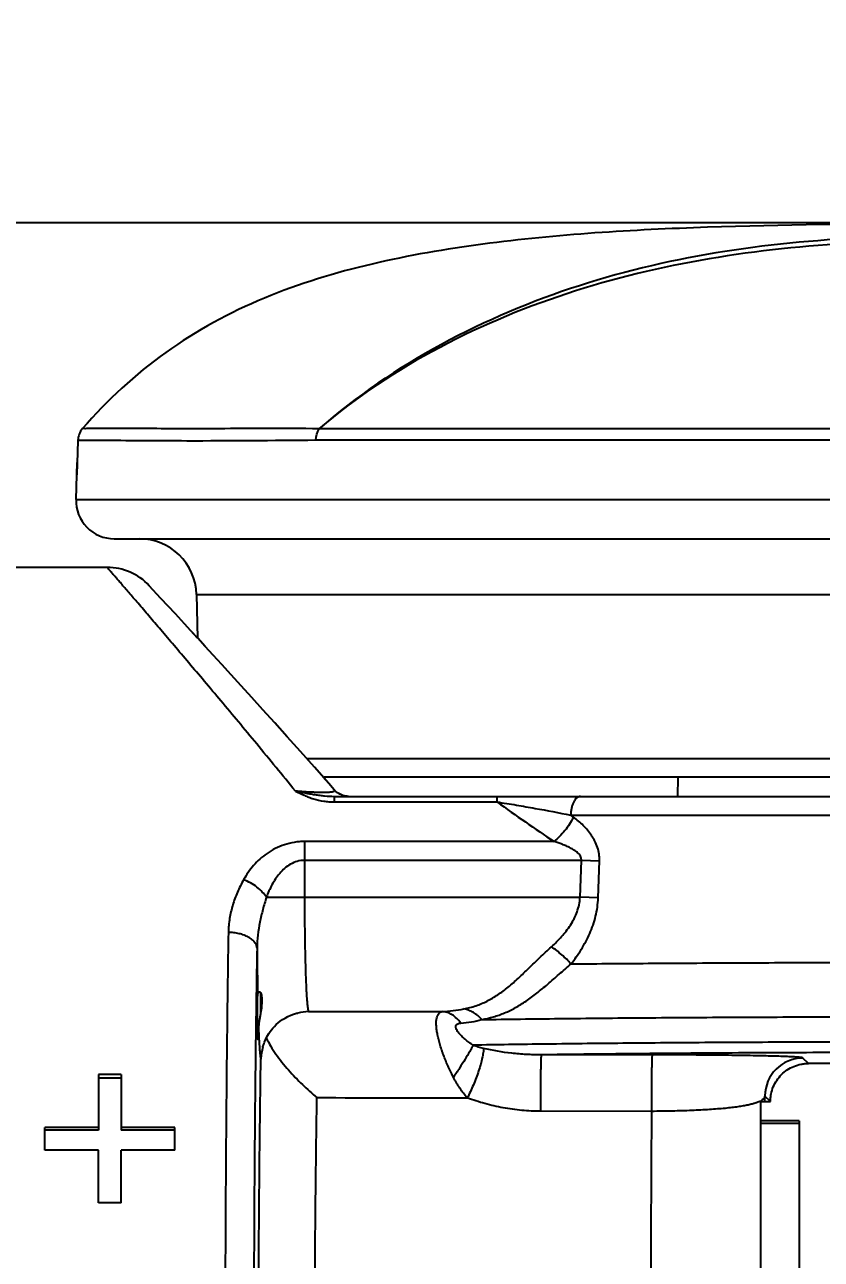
# Model space of a CAD drawing. Header units: millimetres. Extents: x 5828 to 6704, y 123 to 421.
# Drawn here: x 6406.41 to 6409.191, y 198.659 to 202.973 of the extents above; entities that cross this region are included whole.
import ezdxf
from ezdxf import colors
from ezdxf.entities.mleader import LeaderData, LeaderLine
from ezdxf.math import Vec2, Vec3

# ---------------------------------------------------------------- set-up
doc = ezdxf.new("R2010")
doc.units = ezdxf.units.MM
for name, color, linetype in [('外形图', 7, 'Continuous'), ('多重引线', 7, 'Continuous'), ('尺寸标注', 7, 'Continuous')]:
    doc.layers.add(name, color=color, linetype=linetype)
doc.styles.add('微软雅黑', font='msyh.ttc', dxfattribs={"height": 1.5})
doc.dimstyles.new('尺寸标注_1_15比例', dxfattribs={"dimtxt": 1.5, "dimasz": 1.25, "dimexe": 0.5, "dimexo": 0.4, "dimgap": 0.5, "dimtad": 1, "dimdec": 1, "dimlfac": 15, "dimdsep": 46, "dimtxsty": '微软雅黑', "dimcen": 0.09, "dimadec": 0, "dimazin": 0, "dimtp": 0.01, "dimtm": 0.01, "dimtfac": 1, "dimtdec": 1, "dimtofl": 0, "dimtmove": 0, "dimatfit": 3, "dimfxl": 1, "dimtolj": 1, "dimarcsym": 0})

# ---------------------------------------------------------------- blocks, each defined once
blk = doc.blocks.new('*D947')
at = {"layer": 'Defpoints', "color": 0}
for p in [(6399.9777, 202.2806), (6416.5734, 202.2806), (6416.5224, 194.271)]:
    blk.add_point(p, dxfattribs=at)
at = {"layer": '尺寸标注', "color": 0, "lineweight": -2}
for p, q in [((6416.1734, 202.2806), (6399.4777, 202.2806)), ((6399.9777, 195.521), (6399.9777, 201.0306)), ((6416.1224, 194.271), (6399.4777, 194.271))]:
    blk.add_line(p, q, dxfattribs=at)
at = {"layer": '尺寸标注', "color": 0}
for points in [[(6400.1861, 201.0306), (6399.7694, 201.0306), (6399.9777, 202.2806)], [(6399.7694, 195.521), (6400.1861, 195.521), (6399.9777, 194.271)]]:
    blk.add_solid(points, dxfattribs=at)
at = {"layer": '尺寸标注', "color": 0, "insert": (6398.6987, 198.2758), "char_height": 1.5, "attachment_point": 5, "rotation": 90, "style": '微软雅黑'}
blk.add_mtext('\\A1;\\A1;120', dxfattribs=at)

msp = doc.modelspace()

# ---------------------------------------------------------------- linework, layer by layer
at = {"layer": '外形图'}
for p, q in [((6406.5958, 201.5199), (6406.592, 201.4001)), ((6406.5985, 201.5199), (6406.5958, 201.5199)), ((6406.6927, 201.5197), (6406.5958, 201.5199)), ((6409.6023, 201.5211), (6407.4267, 201.5205)), ((6406.5892, 201.314), (6406.5933, 201.4431)), ((6406.5892, 201.314), (6412.316, 201.314)), ((6406.7225, 201.1765), (6412.3177, 201.1765)), ((6406.698, 201.0765), (6406.3471, 201.0765)), ((6406.8856, 200.9683), (6406.8446, 201.0125)), ((6407.0096, 200.9817), (6407.0136, 200.8295)), ((6407.0096, 200.9817), (6411.3194, 200.9817)), ((6406.936, 200.9138), (6406.8856, 200.9683)), ((6407.0136, 200.8295), (6406.9901, 200.8551)), ((6412.1363, 200.4081), (6407.3948, 200.4081)), ((6412.0696, 200.3431), (6407.4555, 200.3431)), ((6408.6909, 200.3431), (6408.6898, 200.2765)), ((6407.4939, 200.296), (6407.4909, 200.2992)), ((6407.4979, 200.2924), (6407.4939, 200.296)), ((6407.502, 200.2891), (6407.4977, 200.2925)), ((6407.4908, 200.2765), (6407.4908, 200.257)), ((6407.4908, 200.2765), (6411.9551, 200.2765)), ((6407.4908, 200.257), (6408.0589, 200.257)), ((6408.0589, 200.2765), (6408.0589, 200.257)), ((6408.3165, 200.211), (6412.0217, 200.211)), ((6408.3264, 200.2036), (6408.3165, 200.211)), ((6407.3869, 200.1187), (6407.3869, 199.9239)), ((6408.2583, 200.1187), (6407.3869, 200.1187)), ((6408.3537, 200.0529), (6407.3869, 200.0529)), ((6408.349, 199.9239), (6408.3537, 200.0529)), ((6408.4169, 200.0505), (6408.3537, 200.0529)), ((6408.4123, 199.9215), (6408.4169, 200.0506)), ((6407.254, 199.9239), (6408.349, 199.9239)), ((6408.4123, 199.9215), (6408.349, 199.9239)), ((6407.2338, 199.5916), (6407.2338, 199.5192)), ((6408.601, 199.3732), (6408.2135, 199.3733)), ((6409.1464, 199.3431), (6409.1274, 199.3622)), ((6411.6304, 199.3431), (6409.1464, 199.3431)), ((6406.6671, 199.3041), (6406.6671, 199.1096)), ((6406.7471, 199.3041), (6406.6671, 199.3041)), ((6406.7471, 199.3041), (6406.7471, 199.1096)), ((6406.7471, 199.2919), (6406.6671, 199.2919)), ((6408.9804, 197.3765), (6408.9804, 199.2098)), ((6408.9804, 199.2098), (6408.9944, 199.2098)), ((6408.9944, 199.2098), (6408.9947, 199.2295)), ((6408.9944, 199.2098), (6409.0138, 199.2101)), ((6409.0138, 199.2101), (6408.9947, 199.2295)), ((6408.5987, 199.1759), (6408.2112, 199.1762)), ((6409.1138, 199.1431), (6408.9804, 199.1431)), ((6409.1138, 199.133), (6408.9804, 199.133)), ((6409.1138, 199.1431), (6409.1138, 197.4098)), ((6406.4804, 199.0406), (6406.4804, 199.1197)), ((6406.6671, 199.1197), (6406.4804, 199.1197)), ((6406.6671, 199.1096), (6406.4804, 199.1096)), ((6406.9338, 199.1197), (6406.7471, 199.1197)), ((6406.9338, 199.1096), (6406.7471, 199.1096)), ((6406.9338, 199.0406), (6406.9338, 199.1197)), ((6406.6671, 199.0406), (6406.4804, 199.0406)), ((6406.6671, 198.8562), (6406.6671, 199.0406)), ((6406.7471, 198.8562), (6406.7471, 199.0406)), ((6406.9338, 199.0406), (6406.7471, 199.0406)), ((6406.7471, 198.8562), (6406.6671, 198.8562))]:
    msp.add_line(p, q, dxfattribs=at)
for points in [[(6407.4719, 200.3208), (6407.4213, 200.3782), (6407.3729, 200.4327), (6407.3269, 200.4842), (6407.2832, 200.533), (6407.2417, 200.579), (6407.2026, 200.6223), (6407.1657, 200.663), (6407.1311, 200.7011), (6407.0986, 200.7367), (6407.0683, 200.7698), (6407.0402, 200.8006), (6407.014, 200.829), (6406.99, 200.8552), (6406.9679, 200.8792), (6406.936, 200.9138)], [(6407.4909, 200.2992), (6407.4718, 200.3209), (6407.4522, 200.3431)], [(6407.541, 200.2765), (6407.5358, 200.2767), (6407.5306, 200.2773), (6407.5255, 200.2783), (6407.5204, 200.2798), (6407.5155, 200.2816), (6407.5107, 200.2838), (6407.5062, 200.2863), (6407.5018, 200.2892)], [(6407.5407, 200.2765), (6407.5363, 200.2766), (6407.5313, 200.2772), (6407.5262, 200.2782), (6407.521, 200.2796), (6407.516, 200.2814), (6407.5111, 200.2836), (6407.5065, 200.2862), (6407.502, 200.2891)], [(6407.2417, 199.4007), (6407.2419, 199.4018), (6407.2426, 199.4043), (6407.2434, 199.4071), (6407.2443, 199.4102), (6407.2455, 199.4135), (6407.2469, 199.4173), (6407.2485, 199.4216), (6407.2505, 199.4263), (6407.2529, 199.4313), (6407.2557, 199.4367), (6407.2589, 199.4424), (6407.2625, 199.4483), (6407.2666, 199.4543), (6407.2712, 199.4604), (6407.2762, 199.4665), (6407.2818, 199.4727), (6407.288, 199.4788), (6407.2948, 199.4848), (6407.3023, 199.4908), (6407.3105, 199.4966), (6407.3193, 199.502), (6407.3287, 199.507), (6407.3386, 199.5114), (6407.3489, 199.5152), (6407.3595, 199.5184), (6407.3637, 199.5194)]]:
    msp.add_lwpolyline(points, dxfattribs=at)
for centre, radius, start, end in [((6406.6624, 201.5177), 0.0667, 139.2538, 178.1451), ((6406.7225, 201.3098), 0.1333, 178.1926, 270), ((6406.8097, 200.9765), 0.2, 1.5, 90), ((6406.698, 200.8765), 0.2, 42.8535, 90), ((6412.5071, 206.4564), 7.6302, 234.34017, 236.16235), ((6422.7393, 199.8774), 15.5188, 180.48269, 181.09547), ((6407.4163, 199.295), 0.2305, 93.8893, 103.1841), ((6409.1274, 199.2295), 0.1327, 90.0209, 179.9791), ((6408.9784, 199.2125), 0.00263, 299.346, 301.5806), ((6528.6397, 198.2986), 120.0442, 179.581292, 180.010563)]:
    msp.add_arc(centre, radius, start, end, dxfattribs=at)
for points, knots in [([(6409.5804, 202.2765), (6409.3183, 202.2765), (6408.7942, 202.2711), (6408.1386, 202.2327), (6407.6208, 202.1443), (6407.2423, 202.0298), (6406.8927, 201.8411), (6406.6976, 201.6607), (6406.6119, 201.5612)], [0, 0, 0, 0, 0.249838, 0.499663, 0.624636, 0.749826, 0.874842, 1, 1, 1, 1]), ([(6409.3739, 202.2291), (6409.0272, 202.2163), (6408.3327, 202.1201), (6407.6988, 201.7876), (6407.4375, 201.561)], [0, 0, 0, 0, 0.500784, 1, 1, 1, 1]), ([(6409.3393, 202.2104), (6408.9996, 202.1955), (6408.3208, 202.0974), (6407.6956, 201.7808), (6407.4377, 201.5609)], [0, 0, 0, 0, 0.500857, 1, 1, 1, 1]), ([(6407.4375, 201.561), (6407.3759, 201.5613), (6407.2593, 201.5615), (6407.0953, 201.5611), (6406.9536, 201.5609), (6406.8356, 201.5613), (6406.7528, 201.5618), (6406.6993, 201.5618), (6406.6688, 201.5619), (6406.6451, 201.5614), (6406.6278, 201.5621), (6406.618, 201.5604), (6406.6129, 201.5619), (6406.6119, 201.5612)], [0, 0, 0, 0, 0.223976, 0.423478, 0.595879, 0.739114, 0.852074, 0.896882, 0.933752, 0.96259, 0.983306, 0.995806, 1, 1, 1, 1]), ([(6409.6025, 201.5606), (6409.4025, 201.5618), (6409.0103, 201.56), (6408.2887, 201.5606), (6407.7671, 201.5608), (6407.4377, 201.5609)], [0, 0, 0, 0, 0.277139, 0.543521, 1, 1, 1, 1]), ([(6407.4267, 201.5205), (6407.2763, 201.5193), (6407.0316, 201.5169), (6406.787, 201.519), (6406.6927, 201.5197)], [0, 0, 0, 0, 0.614721, 1, 1, 1, 1]), ([(6407.355, 200.2951), (6407.3102, 200.3501), (6407.244, 200.4307), (6407.1571, 200.5354), (6407.0962, 200.6084), (6407.0383, 200.6773), (6406.9839, 200.7418), (6406.9333, 200.8015), (6406.8868, 200.8562), (6406.8448, 200.9054), (6406.8127, 200.943), (6406.7895, 200.97), (6406.774, 200.9881), (6406.7599, 201.0045), (6406.7472, 201.0193), (6406.7359, 201.0324), (6406.7261, 201.0438), (6406.7188, 201.0523), (6406.7137, 201.0582), (6406.7105, 201.062), (6406.7076, 201.0654), (6406.7051, 201.0683), (6406.703, 201.0707), (6406.7014, 201.0725), (6406.7004, 201.0737), (6406.6998, 201.0744), (6406.6992, 201.075), (6406.6988, 201.0755), (6406.6985, 201.0759), (6406.6982, 201.0762), (6406.6981, 201.0763), (6406.6981, 201.0764), (6406.698, 201.0764), (6406.698, 201.0765), (6406.698, 201.0765)], [0, 0, 0, 0, 0.208473, 0.30646, 0.399784, 0.488043, 0.570812, 0.647645, 0.718085, 0.781669, 0.837934, 0.863184, 0.886441, 0.907653, 0.926773, 0.943757, 0.958564, 0.971154, 0.976607, 0.981495, 0.985817, 0.989569, 0.992748, 0.995354, 0.996441, 0.997384, 0.998182, 0.998836, 0.999345, 0.999709, 0.999836, 0.999927, 0.999982, 1, 1, 1, 1]), ([(6407.4909, 200.2992), (6407.4912, 200.2989), (6407.4916, 200.2984), (6407.492, 200.2976), (6407.4922, 200.2968), (6407.4921, 200.2957), (6407.4913, 200.2947), (6407.4902, 200.2939), (6407.4883, 200.293), (6407.485, 200.292), (6407.4798, 200.2911), (6407.473, 200.2903), (6407.4644, 200.2899), (6407.4541, 200.2897), (6407.4423, 200.2898), (6407.4291, 200.2901), (6407.41, 200.291), (6407.3852, 200.2926), (6407.3651, 200.2942), (6407.355, 200.2951)], [0, 0, 0, 0, 0.007109, 0.013318, 0.018852, 0.024123, 0.036105, 0.044054, 0.053815, 0.079907, 0.116302, 0.164372, 0.224901, 0.297754, 0.381784, 0.474914, 0.574706, 0.785257, 1, 1, 1, 1]), ([(6407.355, 200.2951), (6407.365, 200.2897), (6407.3803, 200.2821), (6407.4016, 200.2734), (6407.4242, 200.2657), (6407.4479, 200.2602), (6407.4722, 200.2575), (6407.4846, 200.257), (6407.4908, 200.257)], [0, 0, 0, 0, 0.238168, 0.360234, 0.48457, 0.739441, 0.869347, 1, 1, 1, 1]), ([(6407.3551, 200.2951), (6407.3663, 200.2928), (6407.3833, 200.2895), (6407.406, 200.2855), (6407.4231, 200.2827), (6407.4402, 200.2802), (6407.4627, 200.2776), (6407.4796, 200.2765), (6407.4908, 200.2765)], [0, 0, 0, 0, 0.250817, 0.377432, 0.504111, 0.630261, 0.755336, 1, 1, 1, 1]), ([(6408.0589, 200.257), (6408.0817, 200.2536), (6408.1262, 200.2464), (6408.2121, 200.2312), (6408.2752, 200.2191), (6408.3165, 200.211)], [0, 0, 0, 0, 0.263966, 0.517515, 1, 1, 1, 1]), ([(6408.351, 200.2765), (6408.3487, 200.2765), (6408.344, 200.2755), (6408.3374, 200.2716), (6408.3315, 200.2653), (6408.3264, 200.2571), (6408.3222, 200.2472), (6408.319, 200.2359), (6408.317, 200.2237), (6408.3165, 200.2153), (6408.3165, 200.211)], [0, 0, 0, 0, 0.0845, 0.176854, 0.282211, 0.402503, 0.537179, 0.683998, 0.839616, 1, 1, 1, 1]), ([(6408.3264, 200.2036), (6408.3221, 200.1954), (6408.3126, 200.1792), (6408.2962, 200.1566), (6408.2781, 200.1362), (6408.265, 200.1241), (6408.2583, 200.1187)], [0, 0, 0, 0, 0.254517, 0.512148, 0.763589, 1, 1, 1, 1]), ([(6408.4169, 200.0506), (6408.417, 200.0546), (6408.4169, 200.0627), (6408.4152, 200.0787), (6408.4107, 200.0983), (6408.4029, 200.1166), (6408.3954, 200.1303), (6408.3872, 200.1434), (6408.3756, 200.1585), (6408.3553, 200.1805), (6408.3382, 200.1949), (6408.3264, 200.2036)], [0, 0, 0, 0, 0.065716, 0.131271, 0.261307, 0.389367, 0.452637, 0.515383, 0.639253, 0.761229, 1, 1, 1, 1]), ([(6407.3869, 200.1187), (6407.3809, 200.1187), (6407.3688, 200.1182), (6407.3451, 200.1153), (6407.3165, 200.1083), (6407.2847, 200.0951), (6407.256, 200.078), (6407.2308, 200.0578), (6407.2018, 200.0281), (6407.1841, 200.0026), (6407.1742, 199.9849)], [0, 0, 0, 0, 0.068718, 0.137107, 0.271655, 0.402197, 0.528305, 0.65037, 0.769165, 1, 1, 1, 1]), ([(6408.3537, 200.0529), (6408.3538, 200.0542), (6408.3538, 200.0568), (6408.3529, 200.0619), (6408.3504, 200.0679), (6408.3459, 200.0743), (6408.3405, 200.0798), (6408.3345, 200.0847), (6408.3261, 200.0905), (6408.315, 200.0968), (6408.3012, 200.1033), (6408.2871, 200.109), (6408.2728, 200.1141), (6408.2631, 200.1172), (6408.2583, 200.1187)], [0, 0, 0, 0, 0.031907, 0.063773, 0.127141, 0.190227, 0.253086, 0.315776, 0.378331, 0.503105, 0.627618, 0.751922, 0.876043, 1, 1, 1, 1]), ([(6407.3869, 200.0529), (6407.3783, 200.0529), (6407.361, 200.0503), (6407.3375, 200.0401), (6407.3171, 200.0253), (6407.2999, 200.0077), (6407.2853, 199.9883), (6407.269, 199.9608), (6407.2594, 199.9388), (6407.254, 199.9239)], [0, 0, 0, 0, 0.132029, 0.26172, 0.388489, 0.51291, 0.635753, 0.757638, 1, 1, 1, 1]), ([(6407.1742, 199.9849), (6407.1663, 199.9708), (6407.1519, 199.9421), (6407.1352, 199.8967), (6407.1243, 199.8496), (6407.1214, 199.8173), (6407.1211, 199.8011)], [0, 0, 0, 0, 0.249765, 0.49899, 0.748637, 1, 1, 1, 1]), ([(6407.254, 199.9239), (6407.2499, 199.9305), (6407.2396, 199.9433), (6407.2207, 199.9601), (6407.1987, 199.9744), (6407.1825, 199.9818), (6407.1742, 199.9849)], [0, 0, 0, 0, 0.228744, 0.479412, 0.740766, 1, 1, 1, 1]), ([(6407.254, 199.9239), (6407.2494, 199.9096), (6407.2409, 199.8808), (6407.227, 199.8221), (6407.2214, 199.7769), (6407.2211, 199.7467)], [0, 0, 0, 0, 0.248736, 0.498679, 1, 1, 1, 1]), ([(6407.3869, 199.9239), (6407.3869, 199.8991), (6407.3871, 199.8503), (6407.3878, 199.7794), (6407.3889, 199.723), (6407.39, 199.681), (6407.3908, 199.6525), (6407.3918, 199.6264), (6407.3929, 199.6029), (6407.394, 199.5822), (6407.3952, 199.5645), (6407.3963, 199.5517), (6407.3972, 199.543), (6407.3979, 199.5378), (6407.3985, 199.5333), (6407.3992, 199.5298), (6407.3999, 199.5271), (6407.4004, 199.5256), (6407.4007, 199.525)], [0, 0, 0, 0, 0.1862, 0.365905, 0.532851, 0.609701, 0.68123, 0.746816, 0.805891, 0.857945, 0.902532, 0.939274, 0.954607, 0.967873, 0.97905, 0.988125, 0.995097, 1, 1, 1, 1]), ([(6408.2492, 199.7507), (6408.2616, 199.7619), (6408.2855, 199.7857), (6408.3116, 199.8192), (6408.3287, 199.8489), (6408.3391, 199.8727), (6408.3463, 199.8978), (6408.3486, 199.9151), (6408.349, 199.9239)], [0, 0, 0, 0, 0.244916, 0.493103, 0.618656, 0.745109, 0.872326, 1, 1, 1, 1]), ([(6408.3175, 199.691), (6408.3303, 199.7071), (6408.3544, 199.7411), (6408.3843, 199.7966), (6408.4019, 199.847), (6408.41, 199.8892), (6408.4119, 199.9107), (6408.4123, 199.9215)], [0, 0, 0, 0, 0.243594, 0.491905, 0.744438, 0.872024, 1, 1, 1, 1]), ([(6407.1211, 199.8011), (6407.1192, 199.6872), (6407.116, 199.4516), (6407.1125, 199.089), (6407.1103, 198.7105), (6407.1095, 198.3236), (6407.11, 197.9358), (6407.1119, 197.5546), (6407.115, 197.1875), (6407.1181, 196.9483), (6407.1198, 196.8322)], [0, 0, 0, 0, 0.11517, 0.238102, 0.366402, 0.49757, 0.629049, 0.758277, 0.882736, 1, 1, 1, 1]), ([(6407.2211, 199.7467), (6407.221, 199.7485), (6407.2205, 199.752), (6407.2183, 199.7592), (6407.2129, 199.768), (6407.2033, 199.7773), (6407.1907, 199.7854), (6407.1757, 199.7921), (6407.1586, 199.7971), (6407.1402, 199.8003), (6407.1275, 199.8011), (6407.1211, 199.8011)], [0, 0, 0, 0, 0.043146, 0.087503, 0.182647, 0.290043, 0.411189, 0.545409, 0.690513, 0.843311, 1, 1, 1, 1]), ([(6407.2211, 199.7467), (6407.2192, 199.6368), (6407.2159, 199.4096), (6407.2125, 199.0599), (6407.2103, 198.695), (6407.2095, 198.3219), (6407.21, 197.9479), (6407.2118, 197.5804), (6407.215, 197.2264), (6407.218, 196.9957), (6407.2198, 196.8838)], [0, 0, 0, 0, 0.115173, 0.238103, 0.366403, 0.497571, 0.62905, 0.758277, 0.882735, 1, 1, 1, 1]), ([(6407.9436, 199.5336), (6407.9577, 199.5365), (6407.9855, 199.5439), (6408.0254, 199.5605), (6408.063, 199.5827), (6408.099, 199.6101), (6408.1347, 199.6418), (6408.171, 199.6767), (6408.209, 199.7136), (6408.2355, 199.7384), (6408.2492, 199.7507)], [0, 0, 0, 0, 0.113945, 0.225972, 0.339293, 0.45727, 0.582176, 0.714745, 0.854449, 1, 1, 1, 1]), ([(6408.3175, 199.691), (6408.3127, 199.6965), (6408.3023, 199.7074), (6408.2856, 199.7229), (6408.2679, 199.7375), (6408.2555, 199.7465), (6408.2492, 199.7507)], [0, 0, 0, 0, 0.242586, 0.494619, 0.749371, 1, 1, 1, 1]), ([(6408.006, 199.4966), (6408.0196, 199.4991), (6408.0467, 199.5054), (6408.0862, 199.5193), (6408.1244, 199.5378), (6408.1619, 199.5611), (6408.1991, 199.589), (6408.237, 199.6207), (6408.2764, 199.6554), (6408.3035, 199.679), (6408.3175, 199.691)], [0, 0, 0, 0, 0.111869, 0.223163, 0.336158, 0.453571, 0.577796, 0.710275, 0.851267, 1, 1, 1, 1]), ([(6408.3175, 199.691), (6408.4133, 199.6919), (6408.6106, 199.6934), (6408.9133, 199.6951), (6409.2275, 199.6961), (6409.5479, 199.6965), (6409.8689, 199.6963), (6410.1848, 199.6954), (6410.4903, 199.6938), (6410.7358, 199.692), (6410.923, 199.6903), (6411.055, 199.6888), (6411.1806, 199.6873), (6411.2992, 199.6856), (6411.4104, 199.6838), (6411.5136, 199.6819), (6411.6083, 199.6798), (6411.6943, 199.6777), (6411.771, 199.6756), (6411.8291, 199.6736), (6411.8706, 199.672), (6411.8981, 199.6708), (6411.9231, 199.6697), (6411.9455, 199.6685), (6411.9653, 199.6673), (6411.9825, 199.6661), (6411.9971, 199.6649), (6412.0077, 199.6638), (6412.0148, 199.6629), (6412.0191, 199.6623), (6412.0228, 199.6617), (6412.0258, 199.661), (6412.0282, 199.6604), (6412.0297, 199.6599), (6412.0306, 199.6594), (6412.0311, 199.6591), (6412.0314, 199.6587), (6412.0314, 199.6585)], [0, 0, 0, 0, 0.077368, 0.159303, 0.244381, 0.33112, 0.418013, 0.503548, 0.586235, 0.664638, 0.701803, 0.737393, 0.771252, 0.803234, 0.833199, 0.861018, 0.886568, 0.90974, 0.930433, 0.948557, 0.956631, 0.964034, 0.970759, 0.976798, 0.982145, 0.986795, 0.990743, 0.993987, 0.995343, 0.996523, 0.997527, 0.998355, 0.999008, 0.99949, 0.999669, 0.99981, 1, 1, 1, 1]), ([(6407.2226, 199.5515), (6407.2227, 199.5569), (6407.2229, 199.5667), (6407.2232, 199.5765), (6407.2234, 199.5807)], [0, 0, 0, 0, 0.560295, 1, 1, 1, 1]), ([(6407.2234, 199.5807), (6407.2234, 199.5825), (6407.2238, 199.5857), (6407.2249, 199.5893), (6407.2263, 199.5914), (6407.2274, 199.5924), (6407.2286, 199.593), (6407.2295, 199.5931), (6407.2299, 199.5931)], [0, 0, 0, 0, 0.355185, 0.625748, 0.734278, 0.829285, 0.915832, 1, 1, 1, 1]), ([(6407.2299, 199.5931), (6407.2306, 199.5931), (6407.232, 199.5928), (6407.2332, 199.5921), (6407.2338, 199.5916)], [0, 0, 0, 0, 0.462434, 1, 1, 1, 1]), ([(6407.2338, 199.5916), (6407.2345, 199.5896), (6407.2358, 199.5852), (6407.2376, 199.5752), (6407.2384, 199.5605), (6407.237, 199.5407), (6407.2349, 199.5266), (6407.2338, 199.5192)], [0, 0, 0, 0, 0.087009, 0.186147, 0.417852, 0.690929, 1, 1, 1, 1]), ([(6407.2245, 199.4265), (6407.2245, 199.4265), (6407.2244, 199.4265), (6407.2243, 199.4268), (6407.2242, 199.4273), (6407.2241, 199.4282), (6407.2239, 199.4294), (6407.2238, 199.431), (6407.2237, 199.4329), (6407.2235, 199.4352), (6407.2234, 199.4388), (6407.2232, 199.4441), (6407.2229, 199.4512), (6407.2228, 199.4594), (6407.2226, 199.4684), (6407.2225, 199.4781), (6407.2224, 199.4884), (6407.2223, 199.499), (6407.2223, 199.5134), (6407.2224, 199.5309), (6407.2225, 199.5448), (6407.2226, 199.5515)], [0, 0, 0, 0, 0.000673, 0.001884, 0.006302, 0.013488, 0.023442, 0.036136, 0.051519, 0.06953, 0.090092, 0.138516, 0.195971, 0.261478, 0.333921, 0.41206, 0.494562, 0.580015, 0.666956, 0.839351, 1, 1, 1, 1]), ([(6407.2338, 199.5192), (6407.2328, 199.5148), (6407.231, 199.5061), (6407.2287, 199.4931), (6407.2273, 199.4824), (6407.2266, 199.4742), (6407.2264, 199.4701), (6407.2264, 199.4681)], [0, 0, 0, 0, 0.259184, 0.516558, 0.765674, 0.885088, 1, 1, 1, 1]), ([(6407.907, 199.2944), (6407.9054, 199.2976), (6407.9021, 199.304), (6407.8974, 199.3137), (6407.8928, 199.3234), (6407.8869, 199.3365), (6407.8799, 199.3529), (6407.8734, 199.3694), (6407.8687, 199.3825), (6407.8654, 199.3923), (6407.8623, 199.4019), (6407.8594, 199.4113), (6407.8568, 199.4207), (6407.8545, 199.4297), (6407.8525, 199.4386), (6407.8502, 199.4498), (6407.8481, 199.4629), (6407.8469, 199.4776), (6407.8469, 199.4905), (6407.8482, 199.5016), (6407.8509, 199.5107), (6407.8544, 199.5168), (6407.8578, 199.5203), (6407.8616, 199.523), (6407.8648, 199.5242), (6407.8671, 199.5246)], [0, 0, 0, 0, 0.043021, 0.086201, 0.129456, 0.172709, 0.25885, 0.343867, 0.3857, 0.426927, 0.467442, 0.507117, 0.54583, 0.58346, 0.619884, 0.654973, 0.7207, 0.77982, 0.831742, 0.876246, 0.913664, 0.945141, 0.959337, 0.972963, 1, 1, 1, 1]), ([(6407.8671, 199.5246), (6407.8801, 199.5252), (6407.9057, 199.5271), (6407.9312, 199.5311), (6407.9436, 199.5336)], [0, 0, 0, 0, 0.507417, 1, 1, 1, 1]), ([(6407.9327, 199.4845), (6407.9284, 199.4903), (6407.9192, 199.501), (6407.9031, 199.5135), (6407.8855, 199.5218), (6407.8731, 199.5242), (6407.8671, 199.5246)], [0, 0, 0, 0, 0.272491, 0.528233, 0.769196, 1, 1, 1, 1]), ([(6408.006, 199.4966), (6408.0016, 199.5014), (6407.9924, 199.5104), (6407.977, 199.5214), (6407.9607, 199.5294), (6407.9493, 199.5326), (6407.9436, 199.5336)], [0, 0, 0, 0, 0.266182, 0.521522, 0.765802, 1, 1, 1, 1]), ([(6407.9756, 199.407), (6407.9707, 199.4103), (6407.9611, 199.417), (6407.9496, 199.4261), (6407.9409, 199.4338), (6407.9347, 199.4397), (6407.9289, 199.4458), (6407.9238, 199.452), (6407.9195, 199.4583), (6407.9168, 199.4635), (6407.9155, 199.4676), (6407.9148, 199.4712), (6407.9151, 199.4747), (6407.9164, 199.4777), (6407.9183, 199.4801), (6407.9219, 199.4824), (6407.927, 199.484), (6407.9307, 199.4844), (6407.9327, 199.4845)], [0, 0, 0, 0, 0.153342, 0.30618, 0.381859, 0.456526, 0.529547, 0.59995, 0.666253, 0.726398, 0.753511, 0.778406, 0.821958, 0.841927, 0.861665, 0.902934, 0.948975, 1, 1, 1, 1]), ([(6407.9327, 199.4845), (6407.9453, 199.4853), (6407.97, 199.488), (6407.9943, 199.4932), (6408.006, 199.4966)], [0, 0, 0, 0, 0.509551, 1, 1, 1, 1]), ([(6408.006, 199.4966), (6408.0961, 199.4979), (6408.2853, 199.5003), (6408.5805, 199.503), (6408.8962, 199.505), (6409.226, 199.5062), (6409.5631, 199.5067), (6409.9005, 199.5063), (6410.2314, 199.5051), (6410.4999, 199.5035), (6410.7063, 199.5018), (6410.853, 199.5004), (6410.9931, 199.4988), (6411.1259, 199.497), (6411.2508, 199.4951), (6411.3671, 199.4931), (6411.4742, 199.4909), (6411.5715, 199.4886), (6411.6586, 199.4862), (6411.7246, 199.484), (6411.7719, 199.4822), (6411.8032, 199.4809), (6411.8316, 199.4795), (6411.8571, 199.4782), (6411.8797, 199.4768), (6411.8994, 199.4755), (6411.916, 199.4741), (6411.928, 199.4729), (6411.9361, 199.4719), (6411.9411, 199.4712), (6411.9453, 199.4705), (6411.9487, 199.4698), (6411.9513, 199.4691), (6411.9531, 199.4685), (6411.9541, 199.468), (6411.9546, 199.4676), (6411.9549, 199.4672), (6411.955, 199.4669)], [0, 0, 0, 0, 0.068448, 0.14368, 0.224152, 0.30821, 0.394125, 0.480131, 0.56446, 0.645377, 0.684034, 0.72122, 0.756746, 0.790431, 0.822097, 0.851586, 0.878744, 0.903431, 0.925523, 0.944905, 0.953547, 0.961477, 0.968684, 0.975159, 0.980892, 0.985878, 0.990111, 0.993585, 0.995038, 0.996299, 0.997371, 0.998255, 0.99895, 0.999461, 0.99965, 0.999799, 1, 1, 1, 1]), ([(6407.2264, 199.4672), (6407.2263, 199.4643), (6407.2262, 199.4586), (6407.226, 199.4507), (6407.2258, 199.4437), (6407.2256, 199.4385), (6407.2255, 199.435), (6407.2253, 199.4328), (6407.2252, 199.4309), (6407.2251, 199.4294), (6407.2249, 199.4281), (6407.2248, 199.4273), (6407.2247, 199.4268), (6407.2246, 199.4265), (6407.2245, 199.4265), (6407.2245, 199.4265)], [0, 0, 0, 0, 0.217303, 0.413649, 0.585696, 0.730596, 0.7921, 0.845957, 0.89195, 0.929896, 0.959652, 0.98113, 0.994344, 0.997973, 1, 1, 1, 1]), ([(6407.2264, 199.4672), (6407.2267, 199.4594), (6407.2272, 199.4446), (6407.2282, 199.4237), (6407.2291, 199.4055), (6407.2301, 199.3902), (6407.231, 199.3793), (6407.2318, 199.372), (6407.2323, 199.3677), (6407.2328, 199.3641), (6407.2334, 199.3613), (6407.2339, 199.3592), (6407.2343, 199.3581), (6407.2345, 199.3577)], [0, 0, 0, 0, 0.214188, 0.404556, 0.570043, 0.70982, 0.823107, 0.869597, 0.909255, 0.942089, 0.968113, 0.987364, 1, 1, 1, 1]), ([(6407.2534, 199.4325), (6407.258, 199.4228), (6407.2686, 199.4035), (6407.2871, 199.3753), (6407.3081, 199.3474), (6407.3382, 199.3114), (6407.3785, 199.2694), (6407.413, 199.2384), (6407.4305, 199.2239)], [0, 0, 0, 0, 0.116438, 0.239886, 0.367064, 0.495726, 0.751773, 1, 1, 1, 1]), ([(6407.2417, 199.4007), (6407.2398, 199.3934), (6407.2367, 199.3792), (6407.2349, 199.3647), (6407.2345, 199.3577)], [0, 0, 0, 0, 0.517228, 1, 1, 1, 1]), ([(6407.9756, 199.407), (6407.9739, 199.4037), (6407.9701, 199.3964), (6407.9608, 199.38), (6407.9468, 199.3564), (6407.9279, 199.3261), (6407.9141, 199.3051), (6407.907, 199.2944)], [0, 0, 0, 0, 0.085115, 0.186493, 0.429313, 0.708258, 1, 1, 1, 1]), ([(6408.0121, 199.3958), (6408.0121, 199.3934), (6408.0118, 199.3884), (6408.0105, 199.3772), (6408.0074, 199.3612), (6408.0021, 199.34), (6407.995, 199.3169), (6407.9864, 199.2928), (6407.9767, 199.2685), (6407.9663, 199.2451), (6407.9589, 199.23), (6407.9551, 199.2228)], [0, 0, 0, 0, 0.038177, 0.081928, 0.184817, 0.305254, 0.43884, 0.580544, 0.724966, 0.866584, 1, 1, 1, 1]), ([(6411.8686, 199.3791), (6411.8686, 199.3792), (6411.8686, 199.3794), (6411.8683, 199.3798), (6411.8678, 199.3802), (6411.8671, 199.3805), (6411.8663, 199.3809), (6411.8648, 199.3814), (6411.8624, 199.382), (6411.859, 199.3827), (6411.8548, 199.3834), (6411.8498, 199.3841), (6411.8417, 199.3851), (6411.8296, 199.3863), (6411.8128, 199.3877), (6411.7931, 199.3891), (6411.7703, 199.3905), (6411.7446, 199.3918), (6411.716, 199.3932), (6411.6846, 199.3945), (6411.637, 199.3963), (6411.5706, 199.3985), (6411.4831, 199.4009), (6411.3853, 199.4032), (6411.2777, 199.4054), (6411.1611, 199.4075), (6411.0359, 199.4094), (6410.9029, 199.4111), (6410.7119, 199.4132), (6410.4593, 199.4154), (6410.1988, 199.4169), (6409.9826, 199.4177), (6409.7607, 199.4182), (6409.5376, 199.4184), (6409.3146, 199.418), (6409.0955, 199.4175), (6408.88, 199.4165), (6408.6694, 199.4151), (6408.4719, 199.4134), (6408.2824, 199.4115), (6408.1022, 199.409), (6408.0169, 199.4077), (6407.9756, 199.407)], [0, 0, 0, 0, 0.000094, 0.000209, 0.000359, 0.000551, 0.000787, 0.00107, 0.001776, 0.002675, 0.003767, 0.005054, 0.006535, 0.010079, 0.014397, 0.019485, 0.025337, 0.031946, 0.039302, 0.047395, 0.056215, 0.07599, 0.098521, 0.123683, 0.151347, 0.181361, 0.213563, 0.247782, 0.283832, 0.360644, 0.442344, 0.484483, 0.527178, 0.613319, 0.656301, 0.698914, 0.782121, 0.822266, 0.861149, 0.9343, 0.968174, 1, 1, 1, 1]), ([(6408.0121, 199.3958), (6408.0059, 199.3972), (6407.9936, 199.4004), (6407.9815, 199.4045), (6407.9756, 199.407)], [0, 0, 0, 0, 0.494812, 1, 1, 1, 1]), ([(6408.2135, 199.3733), (6408.1962, 199.3733), (6408.1618, 199.3741), (6408.0943, 199.3797), (6408.0445, 199.3882), (6408.0121, 199.3958)], [0, 0, 0, 0, 0.255756, 0.507955, 1, 1, 1, 1]), ([(6407.234, 197.2308), (6407.2327, 197.314), (6407.2305, 197.4852), (6407.2273, 197.8407), (6407.2259, 198.2967), (6407.2276, 198.752), (6407.2309, 199.1055), (6407.2332, 199.2754), (6407.2345, 199.3577)], [0, 0, 0, 0, 0.117359, 0.241576, 0.501385, 0.760485, 0.883827, 1, 1, 1, 1]), ([(6408.2135, 199.3733), (6408.2135, 199.3733), (6408.2134, 199.3732), (6408.2133, 199.3729), (6408.2133, 199.3725), (6408.2131, 199.3716), (6408.213, 199.3703), (6408.2128, 199.3682), (6408.2127, 199.3656), (6408.2125, 199.3625), (6408.2124, 199.3589), (6408.2122, 199.3548), (6408.2121, 199.3503), (6408.2119, 199.3433), (6408.2117, 199.3335), (6408.2115, 199.3207), (6408.2113, 199.3066), (6408.2111, 199.2914), (6408.211, 199.2753), (6408.2109, 199.2586), (6408.2109, 199.2361), (6408.2109, 199.2086), (6408.2111, 199.1868), (6408.2112, 199.1762)], [0, 0, 0, 0, 0.000843, 0.00233, 0.004491, 0.007334, 0.01507, 0.02552, 0.038647, 0.054399, 0.072712, 0.093511, 0.116711, 0.142215, 0.199707, 0.265036, 0.337122, 0.41477, 0.496695, 0.581541, 0.667901, 0.839441, 1, 1, 1, 1]), ([(6409.539, 199.3816), (6409.4203, 199.3816), (6409.1864, 199.3812), (6408.8438, 199.3796), (6408.5207, 199.3771), (6408.3128, 199.3747), (6408.2135, 199.3733)], [0, 0, 0, 0, 0.268665, 0.529409, 0.775351, 1, 1, 1, 1]), ([(6408.601, 199.3732), (6408.601, 199.3732), (6408.6009, 199.373), (6408.6008, 199.3727), (6408.6007, 199.3723), (6408.6006, 199.3715), (6408.6005, 199.3701), (6408.6003, 199.3681), (6408.6002, 199.3655), (6408.6, 199.3624), (6408.5999, 199.3588), (6408.5997, 199.3547), (6408.5996, 199.3501), (6408.5994, 199.3431), (6408.5992, 199.3333), (6408.5989, 199.3205), (6408.5987, 199.3063), (6408.5986, 199.2911), (6408.5985, 199.275), (6408.5984, 199.2583), (6408.5984, 199.2358), (6408.5984, 199.2083), (6408.5986, 199.1864), (6408.5987, 199.1759)], [0, 0, 0, 0, 0.000844, 0.002331, 0.004493, 0.007338, 0.015078, 0.025535, 0.038671, 0.054432, 0.072757, 0.093568, 0.116781, 0.1423, 0.199822, 0.265181, 0.337294, 0.414965, 0.496906, 0.581755, 0.668107, 0.839583, 1, 1, 1, 1]), ([(6409.1274, 199.3622), (6409.1273, 199.3623), (6409.127, 199.3625), (6409.126, 199.3629), (6409.1243, 199.3633), (6409.1215, 199.3637), (6409.1177, 199.3642), (6409.1129, 199.3647), (6409.1072, 199.3652), (6409.1004, 199.3657), (6409.0925, 199.3661), (6409.0835, 199.3666), (6409.0694, 199.3673), (6409.049, 199.368), (6409.0211, 199.3689), (6408.9888, 199.3697), (6408.9521, 199.3704), (6408.9112, 199.3711), (6408.8664, 199.3717), (6408.818, 199.3722), (6408.7667, 199.3727), (6408.694, 199.3731), (6408.6385, 199.3732), (6408.601, 199.3732)], [0, 0, 0, 0, 0.000829, 0.002034, 0.005679, 0.011063, 0.018259, 0.027323, 0.038305, 0.051249, 0.066199, 0.083192, 0.102255, 0.146685, 0.199633, 0.261083, 0.330875, 0.408708, 0.494024, 0.586104, 0.683988, 0.786523, 1, 1, 1, 1]), ([(6409.0138, 199.2105), (6409.0138, 199.2126), (6409.0139, 199.2169), (6409.0145, 199.2256), (6409.0167, 199.2406), (6409.0231, 199.2616), (6409.0354, 199.2847), (6409.052, 199.3049), (6409.0723, 199.3215), (6409.0954, 199.3339), (6409.1163, 199.3402), (6409.1313, 199.3424), (6409.14, 199.343), (6409.1443, 199.3431), (6409.1465, 199.3431)], [0, 0, 0, 0, 0.031133, 0.062393, 0.124981, 0.249984, 0.374987, 0.5, 0.625013, 0.750016, 0.875019, 0.937607, 0.968867, 1, 1, 1, 1]), ([(6407.9551, 199.2228), (6407.9505, 199.2281), (6407.9417, 199.2391), (6407.9313, 199.2535), (6407.9235, 199.2656), (6407.9177, 199.275), (6407.9122, 199.2846), (6407.9087, 199.2911), (6407.907, 199.2944)], [0, 0, 0, 0, 0.242028, 0.489852, 0.615756, 0.742846, 0.87098, 1, 1, 1, 1]), ([(6407.43, 197.3575), (6407.4288, 197.4308), (6407.4267, 197.5813), (6407.4237, 197.8931), (6407.4224, 198.2925), (6407.4239, 198.6914), (6407.4271, 199.0017), (6407.4292, 199.1512), (6407.4305, 199.2239)], [0, 0, 0, 0, 0.117799, 0.24203, 0.501182, 0.759733, 0.883222, 1, 1, 1, 1]), ([(6408.2112, 199.1762), (6408.1893, 199.1762), (6408.1455, 199.1784), (6408.0805, 199.1874), (6408.0167, 199.2019), (6407.9753, 199.2153), (6407.9551, 199.2228)], [0, 0, 0, 0, 0.25124, 0.502087, 0.751907, 1, 1, 1, 1]), ([(6408.9804, 199.2112), (6408.9799, 199.2109), (6408.9785, 199.2104), (6408.9765, 199.2101), (6408.9743, 199.2097), (6408.972, 199.209), (6408.9697, 199.208), (6408.9673, 199.2069), (6408.9647, 199.2059), (6408.962, 199.2049), (6408.9592, 199.204), (6408.9551, 199.2028), (6408.9497, 199.2013), (6408.9428, 199.1996), (6408.9354, 199.1979), (6408.9274, 199.1962), (6408.9156, 199.1941), (6408.8993, 199.1915), (6408.8781, 199.1888), (6408.8545, 199.1862), (6408.8287, 199.184), (6408.79, 199.1812), (6408.7488, 199.1791), (6408.7052, 199.1775), (6408.6584, 199.1764), (6408.6227, 199.1759), (6408.5987, 199.1759)], [0, 0, 0, 0, 0.005249, 0.010695, 0.01645, 0.022565, 0.029108, 0.036014, 0.043193, 0.050637, 0.058381, 0.066448, 0.083573, 0.102031, 0.12186, 0.143092, 0.165755, 0.215456, 0.271082, 0.33266, 0.400101, 0.473189, 0.634749, 0.722054, 0.812679, 1, 1, 1, 1]), ([(6408.9947, 199.2295), (6408.9946, 199.2288), (6408.9943, 199.2272), (6408.9934, 199.225), (6408.9923, 199.2232), (6408.9913, 199.2217), (6408.9904, 199.2207), (6408.9894, 199.2196), (6408.9883, 199.2185), (6408.9874, 199.2176), (6408.9865, 199.2169), (6408.9856, 199.2164), (6408.9845, 199.2158), (6408.9836, 199.215), (6408.9829, 199.2141), (6408.9822, 199.2131), (6408.9815, 199.212), (6408.9807, 199.211), (6408.9801, 199.2105), (6408.9798, 199.2103)], [0, 0, 0, 0, 0.09255, 0.188451, 0.29011, 0.343876, 0.399554, 0.457734, 0.519763, 0.584601, 0.617034, 0.649285, 0.717278, 0.756115, 0.801321, 0.852388, 0.905189, 0.955432, 1, 1, 1, 1])]:
    msp.add_open_spline(points, degree=3, knots=knots, dxfattribs=at)
for points in [[(6407.4267, 201.5205), (6407.4269, 201.5345), (6407.4304, 201.549), (6407.4377, 201.5609)], [(6407.4007, 199.525), (6407.5561, 199.5248), (6407.7116, 199.5247), (6407.8671, 199.5246)], [(6407.4305, 199.2239), (6407.6053, 199.2235), (6407.7802, 199.2231), (6407.9551, 199.2228)]]:
    msp.add_open_spline(points, degree=3, dxfattribs=at)

# ---------------------------------------------------------------- dimensions: what is measured, and where the dimension line sits
at = {"layer": '尺寸标注'}
dim = msp.add_linear_dim(base=(6399.9777, 202.2806), p1=(6416.5224, 194.271), p2=(6416.5734, 202.2806), angle=90, text='\\A1;120', dimstyle='尺寸标注_1_15比例', override={"dimtxsty": '微软雅黑'}, dxfattribs=at)
dim.commit()
dim.dimension.update_dxf_attribs({"geometry": '*D947', "text_midpoint": (6398.6987, 198.2758)})

# ---------------------------------------------------------------- leaders
at = {"layer": '多重引线'}
ml = msp.add_multileader_mtext('Standard', dxfattribs=at)
ml.set_content('\\pxqc;2×M4 depth7', style='微软雅黑')
ml.set_leader_properties()
ml.build(insert=Vec2(0, 0))
ml.multileader.update_dxf_attribs({"text_left_attachment_type": 5, "text_right_attachment_type": 5, "dogleg_length": 1, "arrow_head_size": 1.25})
ctx = ml.context
ctx.base_point, ctx.char_height, ctx.arrow_head_size, ctx.landing_gap_size, ctx.plane_origin = Vec3(6403.3102, 209.4902), 1.5, 1.25, 0.5, Vec3(6426.4804, 198.7098)
ctx.left_attachment, ctx.right_attachment, ctx.text_align_type = 5, 5, 2
notes = []
notes.append((ctx, [(0, (1, 1, 0), (6418.1972, 209.4902), (-1, 0), 1, [(0, [(6426.4804, 198.7098)], 0, [])])]))
ctx.mtext.insert, ctx.mtext.alignment, ctx.mtext.flow_direction = Vec3(6410.2537, 211.5684), 2, 5
for ctx, leaders in notes:
    for number, flags, end, landing, length, lines in leaders:
        leader = LeaderData()
        leader.index, (leader.has_last_leader_line, leader.has_dogleg_vector, leader.attachment_direction) = number, flags
        leader.last_leader_point, leader.dogleg_vector, leader.dogleg_length = Vec3(end), Vec3(landing), length
        for number, points, colour, breaks in lines:
            line = LeaderLine()
            line.index, line.vertices, line.color, line.breaks = number, Vec3.list(points), colors.encode_raw_color(colour), breaks
            leader.lines.append(line)
        ctx.leaders.append(leader)

doc.saveas('drawing.dxf')
